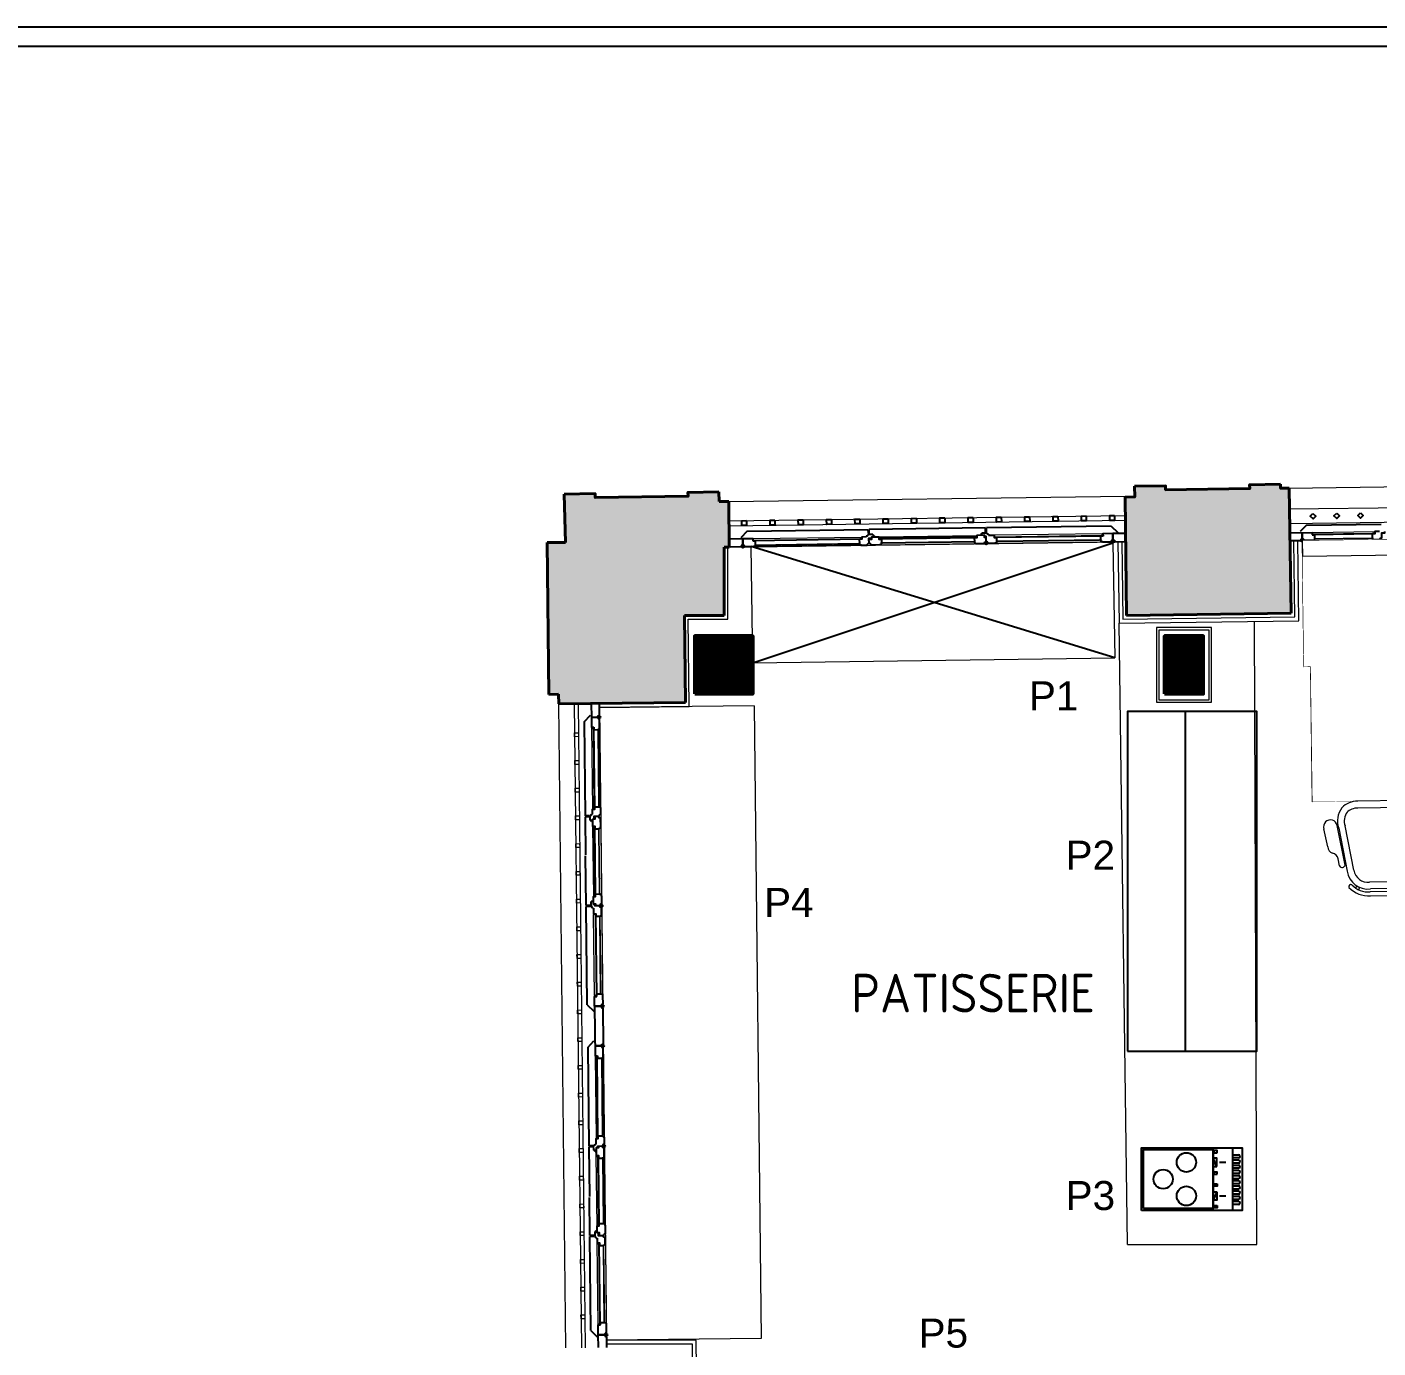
# Model space of a CAD drawing. Header units: millimetres. Extents: x 8884 to 18446, y 10737 to 16556.
# Drawn here: x 9455 to 10154, y 15694 to 16377 of the extents above; entities that cross this region are included whole.
import ezdxf

# ---------------------------------------------------------------- set-up
doc = ezdxf.new("R2010")
doc.units = ezdxf.units.MM
doc.set_wipeout_variables(frame=1)
doc.linetypes.add('DUZ', pattern=[0])
for name, color, linetype, lineweight in [('FURNITURE (3RDF)', 43, 'Continuous', 20), ('GYPSUM BOARD (3RDF)', 97, 'Continuous', 20), ('kolon', 212, 'Continuous', 50), ('ozgun_duvar', 251, 'DUZ', 9), ('PLASTER (3RDF)', 251, 'Continuous', 13), ('TEXT-GNRL (3RDF)', 125, 'Continuous', 15), ('Tezgah', 7, 'Continuous', 9), ('TRS-DVR-OZGN', 192, 'Continuous', 40), ('TRS-GRN-0.00', 221, 'Continuous', 0), ('TRS-GRN-0.05', 191, 'Continuous', 5), ('TRS-GRN-0.09', 197, 'Continuous', 9), ('TRS-GRN-0.15', 157, 'Continuous', 15), ('TRS-GRN-0.18', 152, 'Continuous', 18), ('TRS-GRN-0.25', 54, 'Continuous', 25), ('TRS_TRM_TASIYICI', 226, 'DUZ', 9), ('TUGLA DUVAR (3RDF)', 26, 'Continuous', 13), ('Yazı', 5, 'Continuous', 15)]:
    doc.layers.add(name, color=color, linetype=linetype, lineweight=lineweight)
doc.layers.add('S2000-002 Çizgi', color=7, linetype='Continuous')
doc.styles.add('ARIALTUR', font='isocpeur.ttf', dxfattribs={"width": 0.9, "height": 15})
doc.styles.get("Standard").update_dxf_attribs({"font": 'arial.ttf'})
pattern_1 = [(45.60976326, (-107582.08845, -11156.5024), (-0.08932398658, 0.08744269793), [])]

# ---------------------------------------------------------------- blocks, each defined once
blk = doc.blocks.new('DFGDFG')
at = {"linetype": 'Continuous'}
blk.add_wipeout([(138043.92, -15144.7), (138042.36, -15140.33), (138042.18, -15138.09), (138044.24, -15132.98), (138045.79, -15131.28), (138046.62, -15130.6), (138046.44, -15130.21), (138045.42, -15130.52), (138044.19, -15130.48), (138043.15, -15130.08), (138042.17, -15129.24), (138041.59, -15128.22), (138041.38, -15127.08), (138041.62, -15125.72), (138042.35, -15124.56), (138043.08, -15123.96), (138051.81, -15118.32), (138052.47, -15117.99), (138053.32, -15117.78), (138054.45, -15117.83), (138055.12, -15118.05), (138055.7, -15118.38), (138056.52, -15118.72), (138057.5, -15118.86), (138059, -15118.54), (138059.95, -15117.91), (138062.71, -15116.08), (138063.34, -15116.07), (138064.17, -15116.51), (138064.55, -15117.19), (138064.58, -15117.82), (138064.34, -15118.44), (138064.61, -15118.85), (138067.75, -15116.77), (138069.07, -15116.02), (138071.2, -15115.26), (138072.9, -15114.98), (138074.26, -15114.95), (138075.3, -15115.04), (138076.28, -15115.22), (138076.51, -15113.94), (138075.36, -15113.79), (138074.36, -15113.77), (138074.08, -15113.77), (138073.6, -15113.36), (138073.42, -15112.79), (138073.51, -15112.33), (138073.77, -15111.95), (138074.01, -15111.77), (138077.47, -15112.08), (138080, -15112.92), (138081.35, -15113.63), (138082.56, -15114.44), (138083.61, -15115.32), (138084.64, -15116.39), (138085.83, -15117.66), (138090.32, -15122.33), (138093.1, -15125.2), (138094.71, -15127.01), (138095.81, -15128.76), (138096.62, -15130.65), (138097.02, -15132.09), (138097.32, -15134.86), (138097.28, -15136.01), (138097.09, -15136.25), (138096.23, -15136.56), (138095.51, -15136.22), (138095.28, -15135.87), (138095.32, -15134.94), (138095.2, -15133.32), (138093.93, -15133.6), (138094.12, -15135.53), (138093.93, -15137.66), (138093.45, -15139.4), (138092.17, -15141.87), (138091.27, -15143.1), (138090.5, -15144.16), (138089.63, -15145.37), (138090.03, -15145.66), (138090.22, -15145.4), (138090.75, -15145.2), (138091.38, -15145.22), (138091.95, -15145.49), (138092.26, -15145.79), (138092.49, -15146.24), (138092.55, -15146.89), (138092.18, -15147.58), (138090.32, -15150.17), (138089.76, -15151.05), (138089.52, -15152.22), (138089.61, -15153.19), (138089.88, -15153.95), (138090.11, -15154.36), (138090.41, -15155.25), (138090.43, -15156.44), (138089.91, -15157.81), (138083.55, -15166.78), (138082.51, -15167.59), (138081.38, -15167.96), (138080.29, -15167.95), (138079.31, -15167.64), (138078.3, -15166.91), (138077.74, -15166.13), (138077.48, -15165.53), (138077.33, -15164.74), (138077.39, -15163.78), (138077.64, -15162.98), (138078.05, -15162.3), (138077.74, -15162.08), (138076.36, -15163.69), (138074.87, -15164.89), (138072.81, -15165.98), (138070.14, -15166.68), (138068, -15166.58), (138066.3, -15166.15), (138064.44, -15165.34), (138062.46, -15163.95), (138043.91, -15144.68)], dxfattribs=at).dxf.layer = 'FURNITURE (3RDF)'
at = {"layer": 'FURNITURE (3RDF)', "linetype": 'Continuous'}
for p, q in [((138051.39, -15118.64), (138043.43, -15123.77)), ((138064.34, -15118.44), (138046.96, -15129.91)), ((138048.5, -15129.49), (138067.41, -15117)), ((138062.71, -15116.08), (138059.58, -15118.15)), ((138076.28, -15115.22), (138076.62, -15113.96)), ((138077.82, -15115.79), (138078.16, -15114.53)), ((138082.35, -15119.09), (138090.31, -15127.38)), ((138083.42, -15118.06), (138091.41, -15126.39)), ((138092.87, -15124.99), (138084.87, -15116.66)), ((138069.45, -15119.86), (138049.97, -15132.67)), ((138079.56, -15121.27), (138088.02, -15130.07)), ((138093.42, -15132.04), (138094.69, -15131.75)), ((138093.93, -15133.6), (138095.2, -15133.32)), ((138045.45, -15146.29), (138061.62, -15163.13)), ((138047.96, -15143.81), (138064.2, -15160.73)), ((138089.01, -15140.24), (138075.41, -15159.18)), ((138090.22, -15145.4), (138078.05, -15162.3)), ((138078.53, -15160.78), (138091.78, -15142.39)), ((138092.51, -15147.13), (138090.32, -15150.17)), ((138089.49, -15158.33), (138084.03, -15166.08))]:
    blk.add_line(p, q, dxfattribs=at)
for centre, major_axis, start_param, end_param in [((138074.54, -15112.75), (0.809, 0.777), 1.298228, 3.525819), ((138074.43, -15125.16), (9.71, 9.32), -0.078697, 0.841205), ((138053.69, -15121.25), (2.54, 2.43), 0.304082, 1.526645), ((138057.53, -15115.22), (2.64, 2.53), 3.322007, 4.559654), ((138063.05, -15117.59), (1.12, 1.08), -1.346349, 1.03111), ((138073.73, -15125.84), (7.9, 7.58), -0.101483, 1.427666), ((138073.73, -15125.84), (5.35, 5.14), -0.101482, 1.427653), ((138074.43, -15125.16), (8.26, 7.93), -0.092568, 0.841206), ((138044.95, -15126.99), (2.58, 2.48), 1.249219, 4.552168), ((138083.91, -15135.05), (9.71, 9.32), -0.841205, 0.078697), ((138053.08, -15139.44), (7.96, 7.64), 1.240098, 2.24946), ((138053.08, -15139.44), (5.41, 5.2), 1.24009, 2.249465), ((138083.21, -15135.72), (5.35, 5.14), -1.427653, 0.10148), ((138083.21, -15135.72), (7.9, 7.58), -1.427666, 0.101482), ((138083.91, -15135.05), (8.26, 7.93), -0.841206, 0.092568), ((138053.6, -15138.22), (8.27, 7.94), 2.360709, 3.157445), ((138053.6, -15138.22), (5.72, 5.49), 2.365822, 3.157445), ((138096.32, -15135.45), (0.809, 0.777), 2.757366, 4.984957), ((138091.01, -15146.73), (1.12, 1.08), -1.03111, 1.346349), ((138093.16, -15152.34), (2.64, 2.53), 1.723532, 2.961178), ((138070.01, -15155.33), (5.72, 5.49), 3.12574, 3.917362), ((138068.78, -15155.79), (5.41, 5.2), 4.033721, 5.043095), ((138068.78, -15155.79), (7.96, 7.64), 4.033726, 5.043087), ((138086.97, -15155.93), (2.54, 2.43), -1.526645, -0.304082), ((138070.01, -15155.33), (8.27, 7.94), 3.12574, 3.922477), ((138080.89, -15164.43), (2.58, 2.48), 1.731018, 5.033966)]:
    blk.add_ellipse(centre, major_axis=major_axis, ratio=0.99143, start_param=start_param, end_param=end_param, dxfattribs=at)
blk = doc.blocks.new('DSGDSFG')
at = {"layer": 'FURNITURE (3RDF)', "linetype": 'Continuous'}
blk.add_lwpolyline([(138172.37, -14810.11), (138172.37, -14880.11), (138102.37, -14880.11), (138102.37, -14810.11), (138172.37, -14810.11)], dxfattribs=at)
at = {"linetype": 'Continuous'}
blk.add_wipeout([(138172.37, -14810.11), (138172.37, -14880.11), (138102.37, -14880.11), (138102.37, -14810.11)], dxfattribs=at).dxf.layer = 'FURNITURE (3RDF)'
at = {"layer": 'FURNITURE (3RDF)', "rotation": 316.1845623776999}
blk.add_blockref('DFGDFG', (49048.74, 91669.79), dxfattribs=at)
blk = doc.blocks.new('DHDSFH')
at = {"layer": 'FURNITURE (3RDF)', "elevation": -0.16}
blk.add_lwpolyline([(137902.88, -14763.36), (138167.33, -14763.36), (138167.33, -14698.3), (137902.88, -14698.3)], close=True, dxfattribs=at)
at = {"layer": 'FURNITURE (3RDF)', "rotation": 270}
for p in [(152786.48, 123339.01, -0.16), (152880.21, 123339.01, -0.16)]:
    blk.add_blockref('DSGDSFG', p, dxfattribs=at)
at = {"layer": 'FURNITURE (3RDF)', "xscale": -1, "rotation": 90}
blk.add_blockref('DSGDSFG', (123283.73, 123339.01, -0.16), dxfattribs=at)
blk.add_wipeout([(137902.88, -14763.36), (137902.88, -14698.3), (138167.33, -14698.3), (138167.33, -14763.36)]).translate(0, 0, -0.16).dxf.layer = 'FURNITURE (3RDF)'
at = {"layer": 'FURNITURE (3RDF)', "elevation": -0.16}
blk.add_lwpolyline([(137902.88, -14698.3), (137902.88, -14706.3), (138167.33, -14706.3), (138167.33, -14698.3)], dxfattribs=at)
blk = doc.blocks.new('02CH600A')
at = {"linetype": 'ByBlock'}
blk.add_wipeout([(29.4, -80.3), (58.2, -76.6), (98.6, -66.9), (124.7, -58.5), (166.5, -50.8), (214.9, -51.8), (240.6, -56.6), (278.4, -68.1), (280.6, -60.7), (284.5, -57.7), (288.5, -56.8), (294.1, -58.5), (297.8, -62.9), (298.6, -68.4), (297.8, -79.9), (295.4, -166), (299.9, -238.5), (303.2, -293.6), (296.2, -373.3), (278.7, -440.6), (247.9, -510.3), (252.9, -500.9), (228, -541.7), (193.2, -582.7), (152.4, -617.4), (105.4, -645.2), (64.7, -659.3), (28, -665.3), (-46.6, -663), (-107.8, -644), (-135.6, -628.7), (-198.6, -577.2), (-224.3, -546.7), (-241.5, -521.2), (-272.5, -457.5), (-289, -406.1), (-299, -355.1), (-303.2, -287.6), (-298, -220.8), (-295.4, -166), (-296.5, -110.1), (-298.7, -67), (-296.2, -60.3), (-288.5, -56.8), (-285.5, -57.3), (-279.6, -62.1), (-278.5, -69.7), (-262.8, -63.2), (-235.9, -55.2), (-217, -51.9), (-191.8, -50), (-174.3, -50.5), (-141.7, -55.3), (-114.1, -63.4), (-84.5, -71.8), (-41.8, -79.2), (9.8, -81.3), (37.9, -79.5), (70.3, -74.3)], dxfattribs=at).dxf.layer = 'FURNITURE (3RDF)'
at = {"layer": 'FURNITURE (3RDF)', "linetype": 'ByBlock'}
for points in [[(-297.8, -82.1, 0.041491), (-298.6, -68.4, -1.061979), (-278.4, -66.8, -0.012356)], [(-278.4, -66.8, -0.012356), (-282.5, -195.2, -0.019162), (-286.2, -238.5, 0.150789), (-241.3, -489, 0.143435), (-119.3, -616.9, 0.142303), (0, -646.3, 2.98005)], [(-278.4, -66.8, -0.012356), (-282.5, -195.2, -0.019162), (-286.2, -238.5, 0.150789), (-241.3, -489, 0.143435), (-119.3, -616.9, 0.142303), (0, -646.3, 2.98005)], [(0, -81.4, -0.085902), (-119.7, -61.5, 0.192758), (-278.5, -69.7, 5.046208)], [(-269.1, -65.6, -0.173618), (-259, -84.4, -0.0594), (-255.8, -122.8, 0.149572), (-188.3, -375.2, -1.755029)], [(-269.1, -65.6, -0.173618), (-259, -84.4, -0.0594), (-255.8, -122.8, 0.149572), (-188.3, -375.2, -1.755029)], [(0, -81.4, 0.08954), (114.7, -61.5, -0.18606), (278.5, -69.5, -5.046208)], [(0, -646.3, 0.142303), (119.3, -616.9, 0.143435), (241.3, -489, 0.150789), (286.2, -238.5, -0.019162), (282.5, -195.2, -0.012092), (278.5, -69.5, -1.061979)], [(0, -646.3, 0.142303), (119.3, -616.9, 0.143435), (241.3, -489, 0.150789), (286.2, -238.5, -0.019162), (282.5, -195.2, -0.012092), (278.5, -69.5, -1.061979)], [(269.1, -65.6, 0.173618), (259, -84.4, 0.0594), (255.8, -122.8, -0.149572), (188.3, -375.2, 1.755029)], [(269.1, -65.6, 0.173618), (259, -84.4, 0.0594), (255.8, -122.8, -0.149572), (188.3, -375.2, 1.755029)], [(278.5, -69.5, -0.000264), (278.4, -66.8, -1.061979), (298.6, -68.4, 0.041491), (297.8, -82.1, -0.121238)], [(-297.8, -82.1, -0.024434), (-296.5, -130.3, -0.045583), (-299.9, -238.5, 0.150789), (-252.9, -500.9, 0.143435), (-125, -635, 0.142303), (0, -665.9, 2.98005)], [(297.8, -82.1, 0.024434), (296.5, -130.3, 0.045583), (299.9, -238.5, -0.150789), (252.9, -500.9, -0.143435), (125, -635, -0.142303), (0, -665.9, -2.98005)], [(-282.5, -195.2, 0.098813), (-236.8, -354.4, 0.143435), (-117.1, -480, 0.142303), (0, -508.9, 2.98005)], [(-282.5, -195.2, 0.098813), (-236.8, -354.4, 0.143435), (-117.1, -480, 0.142303), (0, -508.9, 2.98005)], [(282.5, -195.2, -0.098813), (236.8, -354.4, -0.143435), (117.1, -480, -0.142303), (0, -508.9, -2.98005)], [(282.5, -195.2, -0.098813), (236.8, -354.4, -0.143435), (117.1, -480, -0.142303), (0, -508.9, -2.98005)]]:
    blk.add_lwpolyline(points, format="xyb", dxfattribs=at)
blk = doc.blocks.new('ASRGTATG')
blk.add_wipeout([(16470.63, 455.19), (16473.29, 466.04), (16476.8, 472.77), (16481.62, 478.8), (16485.21, 482.05), (16494.24, 487.48), (16498.05, 488.89), (16505.71, 490.47), (16512.56, 490.59), (16520.73, 489.14), (16530.32, 485.09), (16536.5, 480.26), (16544, 470.85), (16546.15, 466.48), (16547.99, 460.98), (16549, 455.22), (16548.97, 447.13), (16546.26, 436.39), (16542.34, 429.12), (16538.94, 424.8), (16534.87, 420.93), (16527.61, 416.18), (16522.54, 414.04), (16514.65, 412.23), (16508.6, 412.08), (16500.06, 413.15), (16494.9, 414.86), (16488.7, 418.06), (16485.19, 420.58), (16483.22, 422.27), (16480.28, 425.25), (16475.56, 431.87), (16471.91, 440.62), (16471.17, 443.71), (16470.54, 448.38), (16470.45, 452.38), (16470.67, 455.66)]).dxf.layer = 'FURNITURE (3RDF)'
at = {"layer": 'FURNITURE (3RDF)'}
for radius in [39.38, 37.23]:
    blk.add_circle((16509.81, 451.31), radius, dxfattribs=at)
blk = doc.blocks.new('DFHDHS')
at = {"layer": 'FURNITURE (3RDF)'}
for p, xscale, yscale, zscale, rotation in [((16516.69, 482.44), 0.08800000000069401, 0.08800000000069401, 0.08800000000069401, 171.0165364036968), ((16475.55, 458.16), -0.08800000000069401, 0.08800000000069401, 0.08800000000069401, 258.2099053011472), ((16543.87, 443.49), 0.08800000000069401, 0.08800000000069401, 0.08800000000069401, 77.5499511911106), ((16504.84, 419.81), -0.08800000000069401, 0.0879999999997381, 0.08800000000000001, 347.5499511911106)]:
    blk.add_blockref('02CH600A', p, dxfattribs=dict(at, xscale=xscale, yscale=yscale, zscale=zscale, rotation=rotation))
blk.add_blockref('ASRGTATG', (0, 0), dxfattribs=at)
blk = doc.blocks.new('A$C189214FF')
at = {"layer": 'S2000-002 Çizgi'}
for p, q in [((9.77, 13.08), (5.44, 15)), ((22.73, 13.08), (27.06, 15)), ((32.5, 5.03), (0, 5.03))]:
    blk.add_line(p, q, dxfattribs=at)
for points in [[(0, 52), (32.5, 52), (32.5, 0), (0, 0), (0, 52)], [(3.11, 1.88), (3.11, 5.03)], [(4.79, 5.03), (4.79, 1.88)], [(5.79, 1.88), (5.79, 5.03)], [(7.46, 5.03), (7.46, 1.88)], [(8.46, 1.88), (8.46, 5.03)], [(10.14, 5.03), (10.14, 1.88)], [(11.14, 1.88), (11.14, 5.03)], [(12.81, 5.03), (12.81, 1.88)], [(13.81, 1.88), (13.81, 5.03)], [(15.49, 5.03), (15.49, 1.88)], [(16.49, 1.88), (16.49, 5.03)], [(18.16, 5.03), (18.16, 1.88)], [(19.16, 1.88), (19.16, 5.03)], [(20.84, 5.03), (20.84, 1.88)], [(21.84, 1.88), (21.84, 5.03)], [(23.51, 5.03), (23.51, 1.88)], [(24.51, 1.88), (24.51, 5.03)], [(26.19, 5.03), (26.19, 1.88)], [(27.19, 1.88), (27.19, 5.03)], [(28.86, 5.03), (28.86, 1.88)]]:
    blk.add_lwpolyline(points, dxfattribs=at)
for points in [[(1, 51), (31.5, 51), (31.5, 15), (1, 15)], [(0, 15), (32.5, 15), (32.5, 0), (0, 0)], [(2.68, 12.9), (1.5, 12.9), (1.5, 15), (2.68, 15)], [(9.77, 13.08), (5.44, 13.08), (5.44, 15), (9.77, 15)], [(13.75, 12.9), (12.57, 12.9), (12.57, 15), (13.75, 15)], [(18.75, 12.9), (19.93, 12.9), (19.93, 15), (18.75, 15)], [(22.73, 13.08), (27.06, 13.08), (27.06, 15), (22.73, 15)], [(29.82, 12.9), (31, 12.9), (31, 15), (29.82, 15)]]:
    blk.add_lwpolyline(points, close=True, dxfattribs=at)
for points, const_width in [([(2.68, 14.26), (1.5, 14.26)], 0.5), ([(13.75, 14.26), (12.57, 14.26)], 0.5), ([(18.75, 14.26), (19.93, 14.26)], 0.5), ([(29.82, 14.26), (31, 14.26)], 0.5), ([(7.58, 11.82), (7.58, 8.32)], 1), ([(24.92, 11.82), (24.92, 8.32)], 1)]:
    blk.add_lwpolyline(points, dxfattribs=dict(at, const_width=const_width))
for centre in [(16.25, 40.82), (7.58, 28.82), (24.92, 28.82)]:
    blk.add_circle(centre, 5, dxfattribs=at)
for centre in [(3.95, 1.88), (6.62, 1.88), (9.3, 1.88), (11.97, 1.88), (14.65, 1.88), (17.32, 1.88), (20, 1.88), (22.67, 1.88), (25.35, 1.88), (28.02, 1.88)]:
    blk.add_arc(centre, 0.837, 180, 0, dxfattribs=at)

msp = doc.modelspace()

# ---------------------------------------------------------------- hatches: boundary and pattern name
at = {"layer": 'ozgun_duvar'}
h = msp.add_hatch(dxfattribs=at)
h.set_pattern_fill('DOTS', color=256, scale=0.4, style=0)
h.set_pattern_definition([(0, (19999.1183, 8091.67544), (0.3175, 0.635), [0, -0.635])])
h.paths.add_polyline_path([(9815.38, 16090.03), (9815.38, 16108.14), (9818.02, 16108.17), (9817.79, 16131.73), (9812.79, 16131.66), (9812.72, 16136.66), (9796.73, 16136.44), (9796.75, 16134.44), (9748.76, 16133.79), (9748.73, 16135.79), (9732.73, 16135.57), (9733.35, 16110.58), (9723.98, 16110.47), (9724.85, 16031.98), (9729.85, 16032.03), (9729.93, 16027.03), (9795.41, 16027.88), (9795.08, 16053.48), (9795.1, 16053.48), (9795.11, 16072.85), (9815.38, 16072.83)])
h.paths.add_polyline_path([(10108.61, 16074.02), (10107.72, 16138.68), (10103.22, 16138.62), (10103.2, 16140.62), (10087.2, 16140.4), (10087.23, 16138.4), (10043.73, 16137.81), (10043.7, 16139.81), (10027.7, 16139.59), (10027.78, 16134.09), (10022.78, 16134.02), (10023.61, 16072.86)])
h.paths.add_polyline_path([(10470.07, 16115.95), (10470.04, 16115.95), (10469.8, 16137.61), (10469.77, 16137.61), (10469.69, 16143.61), (10383.7, 16142.44), (10384.06, 16115.78), (10382.5, 16078.75), (10470.56, 16079.95)])
h.paths.add_polyline_path([(10831.52, 16084.87), (10830.66, 16148.53), (10746.16, 16147.38), (10746.54, 16119.72), (10747.28, 16083.72)])
h.paths.add_polyline_path([(11192.51, 16088.59), (11191.62, 16153.45), (11107.63, 16152.3), (11108.52, 16087.45)])
h.paths.add_polyline_path([(11499.17, 16044.4), (11552.84, 16046.4), (11548.78, 16158.32), (11468.79, 16157.23), (11469.2, 16129.92), (11473.14, 16129.88), (11473.18, 16085.64), (11498.17, 16085.18)])
h.paths.add_polyline_path([(11578.65, 15341.95), (11509.81, 15339.48), (11510.15, 15329.48), (11481.67, 15298.84), (11506.48, 15272.86), (11526.6, 15295), (11594.59, 15293.84), (11594.45, 15285.55), (11611.45, 15285.26), (11612.5, 15332.93), (11578.47, 15333.5)])
h.paths.add_polyline_path([(11500.16, 15619.23), (11568.11, 15621.68), (11565.02, 15707.62), (11536.47, 15706.74), (11536.66, 15698.44), (11505.12, 15697.24), (11505.66, 15681.25), (11483.68, 15681.25), (11485.52, 15630.28), (11499.68, 15630.52)])
at = {"layer": 'TRS_TRM_TASIYICI'}
h = msp.add_hatch(dxfattribs=at)
h.set_pattern_fill('ANSI31', color=256, angle=0.60976)
h.set_pattern_definition(pattern_1)
h.paths.add_polyline_path([(9800.22, 16032.26), (9830.22, 16032.26), (9830.22, 16062.26), (9800.22, 16062.26)])
h = msp.add_hatch(dxfattribs=at)
h.set_pattern_fill('ANSI31', color=256, angle=0.60976)
h.set_pattern_definition(pattern_1)
h.paths.add_polyline_path([(10043.22, 16032.26), (10063.22, 16032.26), (10063.22, 16062.26), (10043.22, 16062.26)])

# ---------------------------------------------------------------- linework, layer by layer
for p, q in [((10017.45, 16050.86, -32.45), (9829.38, 16108.38, -33.18)), ((9830.2, 16048.31, -1.96), (10016.52, 16110.41, -33.18)), ((10054.05, 15847.58, 18.13), (10054.05, 16023.22, 18.13))]:
    msp.add_line(p, q)
at = {"elevation": 18.13}
msp.add_lwpolyline([(10024.05, 15847.58), (10090.9, 15847.58), (10090.9, 16023.22), (10024.05, 16023.22)], close=True, dxfattribs=at)
at = {"layer": 'GYPSUM BOARD (3RDF)', "elevation": 33.18}
for points in [[(10038.97, 16028.01), (10067.47, 16028.01), (10067.47, 16066.51), (10038.97, 16066.51)], [(10040.22, 16029.26), (10066.22, 16029.26), (10066.22, 16065.26), (10040.22, 16065.26)]]:
    msp.add_lwpolyline(points, close=True, dxfattribs=at)
at = {"layer": 'kolon', "elevation": 33.18}
for points in [[(9800.22, 16032.26), (9830.22, 16032.26), (9830.22, 16062.26), (9800.22, 16062.26)], [(10043.22, 16032.26), (10063.22, 16032.26), (10063.22, 16062.26), (10043.22, 16062.26)]]:
    msp.add_lwpolyline(points, close=True, dxfattribs=at)
at = {"layer": 'PLASTER (3RDF)', "elevation": -33.18}
msp.add_lwpolyline([(10021.09, 16110.98), (10021.64, 16070.83), (10110.63, 16072.05), (10110.1, 16111.38)], dxfattribs=at)
at = {"layer": 'PLASTER (3RDF)'}
for points in [[(9750.98, 16025.26), (9797.41, 16025.76), (9796.9, 16070.85), (9817.38, 16070.83), (9817.38, 16108.14)], [(9739.1, 15602.61), (9800.08, 15603.28), (9799.05, 15695.95), (9754.63, 15696.02)]]:
    msp.add_lwpolyline(points, dxfattribs=at)
at = {"layer": 'Tezgah'}
for p, q in [((9817.38, 16108.14), (10021.09, 16110.91, -33.18)), ((9830.2, 16048.31, 32.04), (9829.38, 16108.38, -33.18)), ((10016.52, 16110.41, -33.18), (10017.45, 16050.86, -32.45)), ((10090.9, 15747.58, -3.82), (10089.66, 16069.76, -33.18)), ((10024.05, 15747.58, 70.99), (10019.67, 16068.81, -33.18)), ((9830.2, 16048.31, -1.96), (10017.45, 16050.86, -32.45)), ((9830.97, 16026.15), (9750.98, 16025.26)), ((9750.98, 16025.26), (9754.64, 15698.02)), ((9830.97, 16026.15), (9834.63, 15698.92)), ((10024.05, 15747.58, 18.13), (10090.9, 15747.58, 18.13)), ((9834.63, 15698.92), (9754.64, 15698.02))]:
    msp.add_line(p, q, dxfattribs=at)
at = {"layer": 'TRS-DVR-OZGN'}
for p, q in [((9748.73, 16135.79), (9732.73, 16135.57)), ((9732.73, 16135.57), (9733.35, 16110.58)), ((9748.76, 16133.79), (9748.73, 16135.79)), ((9796.75, 16134.44), (9748.76, 16133.79)), ((9812.72, 16136.66), (9796.73, 16136.44)), ((9796.73, 16136.44), (9796.75, 16134.44)), ((9812.79, 16131.66), (9812.72, 16136.66)), ((10107.72, 16138.68), (10108.61, 16074.02)), ((9817.79, 16131.73), (9812.79, 16131.66)), ((9733.35, 16110.58), (9723.98, 16110.47)), ((9723.98, 16110.47), (9724.85, 16031.98)), ((9794.88, 16072.85), (9815.38, 16072.83)), ((10108.61, 16074.02, -33.18), (10023.61, 16072.86, -33.18)), ((9724.85, 16031.98), (9729.85, 16032.03)), ((9729.85, 16032.03), (9729.91, 16027.03)), ((9729.91, 16027.03), (9795.39, 16027.74))]:
    msp.add_line(p, q, dxfattribs=at)
for points in [[(10022.78, 16134.02), (10027.78, 16134.09), (10027.7, 16139.59)], [(10027.7, 16139.59), (10043.7, 16139.81), (10043.73, 16137.81), (10087.23, 16138.4), (10087.2, 16140.4), (10103.2, 16140.62)], [(10103.2, 16140.62), (10103.22, 16138.62), (10107.72, 16138.68)], [(9732.73, 16135.57), (9748.73, 16135.79), (9748.76, 16133.79), (9796.75, 16134.44), (9796.73, 16136.44), (9812.72, 16136.66)], [(9812.79, 16131.66), (9812.72, 16136.66)], [(10023.61, 16072.86), (10022.78, 16134.02)], [(9815.38, 16072.85), (9815.38, 16108.14)], [(9795.39, 16027.74), (9794.88, 16072.85)]]:
    msp.add_lwpolyline(points, dxfattribs=at)
at = {"layer": 'TRS-DVR-OZGN', "elevation": -33.18}
for points in [[(9817.81, 16131.73), (9818.02, 16108.17)], [(9818.02, 16108.17), (9815.38, 16108.14)]]:
    msp.add_lwpolyline(points, dxfattribs=at)
at = {"layer": 'TRS-GRN-0.00'}
for p, q in [((9830.22, 16112.59, -33.18), (9886.63, 16113.37, -33.18)), ((9895.43, 16113.49, -33.18), (9946.1, 16114.2, -33.18)), ((10010.86, 16115.08, -33.18), (9955.5, 16114.33, -33.18)), ((10009.6, 16111.86, -33.18), (9956.84, 16111.14, -33.18)), ((10009.61, 16111.64, -33.18), (9956.84, 16110.92, -33.18)), ((10119.48, 16115.75, -33.18), (10151.91, 16116.2, -33.18)), ((10120.82, 16112.57, -33.18), (10150.15, 16112.98, -33.18)), ((10120.82, 16112.35, -33.18), (10150.16, 16112.75, -33.18)), ((10150.67, 16111.98, -33.18), (10120.84, 16111.57, -33.18)), ((9831.56, 16109.4, -33.18), (9884.88, 16110.14, -33.18)), ((9831.56, 16109.18, -33.18), (9884.88, 16109.92, -33.18)), ((9885.39, 16109.15, -33.18), (9831.58, 16108.41, -33.18)), ((9896.79, 16109.31, -33.18), (9945.85, 16109.99, -33.18)), ((9944.84, 16110.98, -33.18), (9897.27, 16110.31, -33.18)), ((9944.84, 16110.76, -33.18), (9897.28, 16110.09, -33.18)), ((9956.35, 16110.14, -33.18), (10010.12, 16110.87, -33.18)), ((9737.91, 16027.12), (9741.59, 15694.14)), ((9739.91, 16027.14), (9743.59, 15694.16)), ((9746.85, 16015.02), (9747.31, 15972.59)), ((9750.06, 16013.76), (9750.49, 15974.42)), ((9750.29, 16013.76), (9750.71, 15974.43)), ((9751.5, 15973.94), (9751.06, 16013.77)), ((9747.41, 15963.79), (9747.79, 15927.46)), ((9750.97, 15928.79), (9750.63, 15962.03)), ((9751.2, 15928.8), (9750.85, 15962.03)), ((9751.62, 15962.54), (9751.99, 15927.81)), ((9748.37, 15876.33), (9747.89, 15918.06)), ((9751.56, 15877.66), (9751.11, 15916.79)), ((9751.79, 15877.67), (9751.33, 15916.8)), ((9752.1, 15917.31), (9752.57, 15877.18)), ((9748.73, 15844.63), (9749.17, 15802.9)), ((9751.94, 15843.37), (9752.35, 15804.24)), ((9752.16, 15843.37), (9752.58, 15804.24)), ((9753.36, 15803.75), (9752.93, 15843.88)), ((9749.69, 15757.17), (9749.27, 15793.5)), ((9752.49, 15792.24), (9752.87, 15759)), ((9752.71, 15792.24), (9753.1, 15759.01)), ((9753.88, 15758.52), (9753.47, 15793.25)), ((9750.27, 15705.94), (9749.79, 15748.37)), ((9753.45, 15707.27), (9753.01, 15746.61)), ((9753.68, 15707.28), (9753.24, 15746.61)), ((9754, 15747.12), (9754.45, 15707.29))]:
    msp.add_line(p, q, dxfattribs=at)
at = {"layer": 'TRS-GRN-0.05'}
for p, q in [((9830.23, 16111.79, -33.18), (9886.64, 16112.57, -33.18)), ((9830.23, 16111.39, -33.18), (9886.65, 16112.17, -33.18)), ((9946.11, 16113.4, -33.18), (9895.44, 16112.69, -33.18)), ((9946.11, 16113.4, -33.18), (9895.44, 16112.69, -33.18)), ((9895.44, 16112.69, -33.18), (9946.11, 16113.4, -33.18)), ((9944.81, 16112.98, -33.18), (9895.45, 16112.29, -33.18)), ((9944.81, 16112.98, -33.18), (9895.45, 16112.29, -33.18)), ((9895.45, 16112.29, -33.18), (9944.81, 16112.98, -33.18)), ((9955.01, 16113.52, -33.18), (10011.37, 16114.29, -33.18)), ((9955.01, 16113.12, -33.18), (10011.38, 16113.89, -33.18)), ((9955.01, 16113.12, -33.18), (9955.01, 16113.52, -33.18)), ((10011.38, 16113.89, -33.18), (10011.37, 16114.29, -33.18)), ((10119.49, 16114.95, -33.18), (10151.92, 16115.4, -33.18)), ((10119.49, 16114.55, -33.18), (10151.93, 16115, -33.18)), ((9747.65, 16015.03), (9748.11, 15972.6)), ((9748.05, 16015.03), (9748.51, 15972.6)), ((9748.59, 15927.47), (9748.21, 15963.8)), ((9748.59, 15927.47), (9748.21, 15963.8)), ((9748.21, 15963.8), (9748.59, 15927.47)), ((9748.97, 15928.77), (9748.61, 15963.8)), ((9748.97, 15928.77), (9748.61, 15963.8)), ((9748.61, 15963.8), (9748.97, 15928.77)), ((9748.69, 15918.57), (9749.18, 15875.84)), ((9749.09, 15918.57), (9748.69, 15918.57)), ((9749.09, 15918.57), (9749.58, 15875.84)), ((9749.58, 15875.84), (9749.18, 15875.84)), ((9749.97, 15802.41), (9749.52, 15845.14)), ((9749.92, 15845.14), (9749.52, 15845.14)), ((9750.37, 15802.41), (9749.92, 15845.14)), ((9750.37, 15802.41), (9749.97, 15802.41)), ((9750.07, 15793.51), (9750.49, 15757.18)), ((9750.07, 15793.51), (9750.49, 15757.18)), ((9750.49, 15757.18), (9750.07, 15793.51)), ((9750.49, 15792.21), (9750.89, 15757.18)), ((9750.49, 15792.21), (9750.89, 15757.18)), ((9750.89, 15757.18), (9750.49, 15792.21)), ((9751.07, 15705.95), (9750.59, 15748.38)), ((9751.47, 15705.95), (9750.99, 15748.38))]:
    msp.add_line(p, q, dxfattribs=at)
for centre, start, end in [((9831.41, 16113, -33.18), 199.06712, 252.4943), ((9885.43, 16113.75, -33.18), 289.06712, 342.4943), ((9896.62, 16113.9, -33.18), 199.06712, 252.4943), ((9944.9, 16114.58, -33.18), 289.06712, 342.4943), ((9956.18, 16114.73, -33.18), 199.06712, 252.4943), ((10010.16, 16115.47, -33.18), 289.06712, 342.4943), ((10120.67, 16116.16, -33.18), 199.06712, 252.4943), ((10150.71, 16116.58, -33.18), 289.06712, 342.4943), ((9746.47, 16013.82), 18.92039, 72.34757), ((9746.9, 15973.78), 288.92039, 342.34757), ((9747.03, 15962.59), 18.92039, 72.34757), ((9747.38, 15928.65), 288.92039, 342.34757), ((9747.51, 15917.36), 18.92039, 72.34757), ((9747.97, 15877.02), 288.92039, 342.34757), ((9748.34, 15843.93), 18.92039, 72.34757), ((9748.76, 15803.59), 288.92039, 342.34757), ((9748.89, 15792.3), 18.92039, 72.34757), ((9749.29, 15758.36), 288.92039, 342.34757), ((9749.41, 15747.17), 18.92039, 72.34757), ((9749.86, 15707.13), 288.92039, 342.34757)]:
    msp.add_arc(centre, 1.26, start, end, dxfattribs=at)
at = {"layer": 'TRS-GRN-0.09'}
for p, q in [((10242.65, 16129.54, -66.36), (10107.4, 16127.7, -66.36)), ((10242.75, 16122.04, -66.36), (10107.46, 16120.2, -66.36))]:
    msp.add_line(p, q, dxfattribs=at)
for points in [[(9738.07, 16012.13), (9740.07, 16012.15), (9740.09, 16010.15), (9738.09, 16010.13)], [(9738.23, 15997.8), (9740.23, 15997.82), (9740.25, 15995.82), (9738.25, 15995.8)], [(9738.39, 15983.46), (9740.39, 15983.49), (9740.41, 15981.49), (9738.41, 15981.46)], [(9738.55, 15969.13), (9740.55, 15969.15), (9740.57, 15967.15), (9738.57, 15967.13)], [(9738.71, 15954.8), (9740.71, 15954.82), (9740.73, 15952.82), (9738.73, 15952.8)], [(9738.86, 15940.47), (9740.86, 15940.49), (9740.89, 15938.49), (9738.89, 15938.47)], [(9739.02, 15926.13), (9741.02, 15926.16), (9741.05, 15924.16), (9739.05, 15924.13)], [(9739.18, 15911.8), (9741.18, 15911.82), (9741.2, 15909.82), (9739.2, 15909.8)], [(9739.34, 15897.47), (9741.34, 15897.49), (9741.36, 15895.49), (9739.36, 15895.47)], [(9739.5, 15883.14), (9741.5, 15883.16), (9741.52, 15881.16), (9739.52, 15881.14)], [(9739.66, 15868.8), (9741.66, 15868.83), (9741.68, 15866.83), (9739.68, 15866.8)], [(9739.82, 15854.47), (9741.82, 15854.49), (9741.84, 15852.49), (9739.84, 15852.47)], [(9739.97, 15840.14), (9741.97, 15840.16), (9742, 15838.16), (9740, 15838.14)], [(9740.13, 15825.81), (9742.13, 15825.83), (9742.16, 15823.83), (9740.16, 15823.81)], [(9740.29, 15811.47), (9742.29, 15811.5), (9742.31, 15809.5), (9740.31, 15809.47)], [(9740.45, 15797.14), (9742.45, 15797.16), (9742.47, 15795.16), (9740.47, 15795.14)], [(9740.61, 15782.81), (9742.61, 15782.83), (9742.63, 15780.83), (9740.63, 15780.81)], [(9740.77, 15768.48), (9742.77, 15768.5), (9742.79, 15766.5), (9740.79, 15766.48)], [(9740.93, 15754.14), (9742.93, 15754.17), (9742.95, 15752.17), (9740.95, 15752.14)], [(9741.09, 15739.81), (9743.08, 15739.83), (9743.11, 15737.83), (9741.11, 15737.81)], [(9741.24, 15725.48), (9743.24, 15725.5), (9743.27, 15723.5), (9741.27, 15723.48)], [(9741.4, 15711.15), (9743.4, 15711.17), (9743.42, 15709.17), (9741.42, 15709.15)]]:
    msp.add_lwpolyline(points, close=True, dxfattribs=at)
at = {"layer": 'TRS-GRN-0.15'}
msp.add_lwpolyline([(9737.91, 16027.12), (9741.59, 15694.14)], dxfattribs=at)
at = {"layer": 'TRS-GRN-0.18'}
for p, q in [((10107.24, 16138.68, -33.18), (10383.71, 16142.45, -33.18)), ((9818.07, 16121.73, -33.18), (10022.93, 16124.52, -33.18)), ((9818.13, 16119.23, -33.18), (10022.96, 16122.02, -33.18)), ((9733.61, 15694.05, -33.18), (9729.93, 16027.03, -33.18))]:
    msp.add_line(p, q, dxfattribs=at)
at = {"layer": 'TRS-GRN-0.18', "elevation": -33.18}
msp.add_lwpolyline([(9817.81, 16131.73), (10022.79, 16134.52)], dxfattribs=at)
at = {"layer": 'TRS-GRN-0.25'}
for p, q in [((10015.64, 16118.95, -33.18), (9951.14, 16118.07, -33.18)), ((10015.64, 16118.95, -33.18), (10019.06, 16115.69, -33.18)), ((10116.59, 16119.51, -33.18), (10113.26, 16116.17, -33.18)), ((10116.59, 16119.51, -33.18), (10155.26, 16120.05, -33.18)), ((9827.33, 16116.35, -33.18), (9824, 16113, -33.18)), ((9827.33, 16116.35, -33.18), (9889.98, 16117.21, -33.18)), ((9830.23, 16111.39, -33.18), (9831.53, 16111.4, -33.18)), ((9889.13, 16113.9, -33.18), (9889.13, 16113.4, -33.18)), ((9890.01, 16115.16, -33.18), (9889.98, 16117.21, -33.18)), ((9950.64, 16118.06, -33.18), (9890.48, 16117.2, -33.18)), ((9890.51, 16115.17, -33.18), (9890.48, 16117.22, -33.18)), ((9893.02, 16113.95, -33.18), (9893.03, 16113.45, -33.18)), ((9948.19, 16114.73, -33.18), (9948.2, 16114.23, -33.18)), ((9950.67, 16116.01, -33.18), (9950.64, 16118.06, -33.18)), ((9951.17, 16116.02, -33.18), (9951.14, 16118.07, -33.18)), ((9952.09, 16114.78, -33.18), (9952.1, 16114.28, -33.18)), ((10011.38, 16113.89, -33.18), (10010.08, 16113.87, -33.18)), ((10107.51, 16115.59, -33.18), (10119.48, 16115.75, -33.18)), ((10119.49, 16114.55, -33.18), (10120.79, 16114.57, -33.18)), ((9743.02, 16017.81), (9746.28, 16021.22)), ((9743.02, 16017.81), (9743.55, 15969.15)), ((9748.05, 16015.03), (9748.06, 16013.73)), ((9745.6, 15969.17), (9743.55, 15969.15)), ((9745.6, 15968.67), (9743.55, 15968.65)), ((9743.55, 15968.65), (9743.77, 15949.08)), ((9746.84, 15970.08), (9747.34, 15970.09)), ((9746.88, 15966.18), (9747.38, 15966.19)), ((9744.04, 15922.82), (9743.78, 15948.56)), ((9746.09, 15922.84), (9744.04, 15922.82)), ((9747.31, 15925.35), (9747.81, 15925.36)), ((9746.1, 15922.34), (9744.05, 15922.32)), ((9744.63, 15871.45), (9744.05, 15922.32)), ((9747.36, 15921.45), (9747.86, 15921.46)), ((9749.58, 15875.84), (9749.57, 15877.14)), ((9744.63, 15871.45), (9747.97, 15868.12)), ((9744.87, 15849.42), (9748.13, 15852.83)), ((9744.87, 15849.42), (9745.41, 15798.56)), ((9749.92, 15845.14), (9749.93, 15843.84)), ((9747.46, 15798.58), (9745.41, 15798.56)), ((9747.47, 15798.08), (9745.42, 15798.06)), ((9745.42, 15798.06), (9745.73, 15772.31)), ((9748.7, 15799.49), (9749.2, 15799.5)), ((9748.75, 15795.59), (9749.25, 15795.6)), ((9745.95, 15752.23), (9745.73, 15771.8)), ((9748, 15752.25), (9745.95, 15752.23)), ((9748, 15751.75), (9745.95, 15751.73)), ((9746.5, 15703.06), (9745.95, 15751.73)), ((9749.22, 15754.76), (9749.72, 15754.77)), ((9749.26, 15750.86), (9749.76, 15750.87)), ((9751.47, 15705.95), (9751.45, 15707.25)), ((9746.5, 15703.06), (9749.84, 15699.73))]:
    msp.add_line(p, q, dxfattribs=at)
for points, elevation in [([(10119.95, 16125.53), (10121.39, 16124.14), (10119.99, 16122.7), (10118.56, 16124.1)], -66.36), ([(10132.22, 16125.7), (10133.66, 16124.31), (10132.26, 16122.87), (10130.83, 16124.27)], -66.36), ([(10144.49, 16125.87), (10145.93, 16124.47), (10144.53, 16123.04), (10143.1, 16124.43)], -66.36), ([(9827.02, 16121.85), (9827.05, 16119.35), (9824.55, 16119.32), (9824.52, 16121.82)], -33.18), ([(9841.66, 16122.05), (9841.69, 16119.55), (9839.19, 16119.52), (9839.16, 16122.02)], -33.18), ([(9856.3, 16122.25), (9856.33, 16119.75), (9853.83, 16119.72), (9853.8, 16122.22)], -33.18), ([(9870.94, 16122.45), (9870.98, 16119.95), (9868.48, 16119.92), (9868.44, 16122.42)], -33.18), ([(9885.58, 16122.65), (9885.62, 16120.15), (9883.12, 16120.12), (9883.08, 16122.62)], -33.18), ([(9900.22, 16122.85), (9900.26, 16120.35), (9897.76, 16120.32), (9897.72, 16122.82)], -33.18), ([(9914.87, 16123.05), (9914.9, 16120.55), (9912.4, 16120.51), (9912.37, 16123.01)], -33.18), ([(9929.51, 16123.25), (9929.54, 16120.75), (9927.04, 16120.71), (9927.01, 16123.21)], -33.18), ([(9944.15, 16123.45), (9944.18, 16120.95), (9941.68, 16120.91), (9941.65, 16123.41)], -33.18), ([(9958.79, 16123.65), (9958.82, 16121.15), (9956.32, 16121.11), (9956.29, 16123.61)], -33.18), ([(9973.43, 16123.85), (9973.47, 16121.35), (9970.97, 16121.31), (9970.93, 16123.81)], -33.18), ([(9988.07, 16124.05), (9988.11, 16121.55), (9985.61, 16121.51), (9985.57, 16124.01)], -33.18), ([(10002.72, 16124.25), (10002.75, 16121.75), (10000.25, 16121.71), (10000.22, 16124.21)], -33.18), ([(10017.36, 16124.45), (10017.39, 16121.95), (10014.89, 16121.91), (10014.86, 16124.41)], -33.18)]:
    msp.add_lwpolyline(points, close=True, dxfattribs=dict(at, elevation=elevation))
at = {"layer": 'TRS-GRN-0.25', "elevation": -33.18}
for points in [[(9817.98, 16112.45), (9825.12, 16112.52), (9825.16, 16109.27, 0.414213), (9824.18, 16108.26), (9818.58, 16108.18)], [(9831.53, 16111.4), (9831.56, 16109.4, 0.873843), (9831.54, 16109.21, -0.095094), (9831.56, 16109.18, -0.396063), (9830.8, 16108.39, -0.095094), (9830.77, 16108.42, 0.873843), (9830.58, 16108.39), (9826.18, 16108.33)], [(9889.13, 16113.4), (9886.63, 16113.37), (9886.65, 16112.17), (9885.35, 16112.15), (9885.38, 16110.15, -0.873843), (9885.41, 16109.95, 0.095094), (9885.38, 16109.92, 0.396063), (9886.16, 16109.16, 0.095094), (9886.19, 16109.19, -0.873843), (9886.39, 16109.16), (9889.39, 16109.2, -0.400158), (9890.38, 16110.17), (9890.34, 16112.72), (9891.84, 16112.74), (9891.83, 16113.44)], [(9952.1, 16114.28), (9955, 16114.32), (9955.01, 16113.12), (9956.31, 16113.14), (9956.34, 16111.14, 0.873843), (9956.31, 16110.94, -0.095094), (9956.34, 16110.91, -0.396063), (9955.58, 16110.13, -0.095094), (9955.55, 16110.15, 0.873843), (9955.35, 16110.12), (9951.95, 16110.08, 0.400158), (9950.94, 16111.02), (9950.91, 16113.06), (9950.91, 16113.56), (9950.11, 16113.55), (9950.1, 16114.25)], [(10010.08, 16113.87), (10010.1, 16111.87, -0.873843), (10010.13, 16111.68, 0.095094), (10010.11, 16111.65, 0.396063), (10010.89, 16110.88, 0.095094), (10010.92, 16110.91, -0.873843), (10011.12, 16110.89), (10015.52, 16110.95)], [(10023.06, 16115.25), (10016.46, 16115.16), (10016.5, 16111.91, -0.414213), (10017.52, 16110.93), (10023.12, 16111)], [(10016.46, 16115.16), (10016.5, 16111.91, -0.414213), (10017.52, 16110.93)], [(10114.38, 16115.68), (10114.42, 16112.44, 0.414213), (10113.44, 16111.42), (10107.56, 16111.34)], [(10120.79, 16114.57), (10120.82, 16112.57, 0.873843), (10120.8, 16112.37, -0.095094), (10120.82, 16112.35, -0.396063), (10120.06, 16111.56, -0.095094), (10120.03, 16111.59, 0.873843), (10119.84, 16111.56), (10115.44, 16111.5)], [(10154.41, 16116.23), (10151.91, 16116.2), (10151.93, 16115), (10150.63, 16114.98), (10150.65, 16112.98, -0.873843), (10150.68, 16112.79, 0.095094), (10150.66, 16112.76, 0.396063), (10151.44, 16111.99, 0.095094), (10151.47, 16112.02, -0.873843), (10151.67, 16112), (10154.67, 16112.04, -0.400158), (10155.65, 16113.01), (10155.62, 16115.55), (10157.12, 16115.57), (10157.11, 16116.27)]]:
    msp.add_lwpolyline(points, format="xyb", dxfattribs=at)
for points in [[(9825.16, 16109.27), (9825.12, 16112.52), (9830.22, 16112.59), (9830.23, 16111.39)], [(9892.26, 16114.69), (9889.86, 16114.66)], [(9948.93, 16115.49), (9951.33, 16115.52)], [(10016.5, 16111.91), (10016.46, 16115.16), (10011.36, 16115.09), (10011.38, 16113.89)], [(10114.42, 16112.44), (10114.38, 16115.68)], [(10119.48, 16115.75), (10119.49, 16114.55)]]:
    msp.add_lwpolyline(points, dxfattribs=at)
for points in [[(9896.01, 16109.29, -0.095094), (9895.98, 16109.32, 0.873843), (9895.79, 16109.29), (9891.39, 16109.23, 0.400158), (9890.38, 16110.17), (9890.35, 16112.22), (9891.85, 16112.24), (9891.83, 16113.44), (9895.43, 16113.49), (9895.45, 16112.29), (9896.75, 16112.3), (9896.77, 16110.3, 0.873843), (9896.75, 16110.11, -0.095094), (9896.78, 16110.08, -0.396063)], [(9945.63, 16109.99, 0.095094), (9945.66, 16110.02, -0.873843), (9945.85, 16109.99), (9949.95, 16110.05, -0.400158), (9950.94, 16111.02), (9950.91, 16113.06), (9950.11, 16113.05), (9950.1, 16114.25), (9946.1, 16114.2), (9946.11, 16113), (9944.81, 16112.98), (9944.84, 16110.98, -0.873843), (9944.87, 16110.78, 0.095094), (9944.84, 16110.76, 0.396063)]]:
    msp.add_lwpolyline(points, format="xyb", close=True, dxfattribs=at)
at = {"layer": 'TRS-GRN-0.25'}
for points in [[(9746.71, 16027.21), (9746.79, 16020.12), (9750.04, 16020.16, -0.414214), (9751.03, 16021.17), (9750.96, 16027.26)], [(9748.06, 16013.73), (9750.06, 16013.76, -0.873843), (9750.26, 16013.78, 0.095094), (9750.29, 16013.76, 0.396063), (9751.05, 16014.54, 0.095094), (9751.03, 16014.57, -0.873843), (9751.05, 16014.77), (9751, 16019.17)], [(9747.34, 15970.09), (9747.31, 15972.59), (9748.51, 15972.6), (9748.5, 15973.9), (9750.5, 15973.92, 0.873843), (9750.69, 15973.9, -0.095094), (9750.72, 15973.93, -0.396063), (9751.5, 15973.16, -0.095094), (9751.48, 15973.13, 0.873843), (9751.51, 15972.94), (9751.54, 15969.94, 0.400158), (9750.6, 15968.93), (9748.05, 15968.9), (9748.07, 15967.4), (9747.37, 15967.39)], [(9747.86, 15921.46), (9747.89, 15918.56), (9749.09, 15918.57), (9749.1, 15917.27), (9751.1, 15917.29, -0.873843), (9751.3, 15917.32, 0.095094), (9751.33, 15917.3, 0.396063), (9752.09, 15918.08, 0.095094), (9752.07, 15918.11, -0.873843), (9752.09, 15918.31), (9752.05, 15921.71, -0.400158), (9751.09, 15922.69), (9749.04, 15922.67), (9748.54, 15922.67), (9748.53, 15923.47), (9747.83, 15923.46)], [(9749.57, 15877.14), (9751.57, 15877.16, 0.873843), (9751.76, 15877.14, -0.095094), (9751.79, 15877.17, -0.396063), (9752.57, 15876.4, -0.095094), (9752.55, 15876.37, 0.873843), (9752.58, 15876.18), (9752.63, 15871.78)], [(9748.44, 15870.73), (9751.68, 15870.77, 0.414214), (9752.69, 15869.78), (9752.9, 15851.28)], [(9748.44, 15870.73), (9751.68, 15870.77, 0.414214), (9752.69, 15869.78)], [(9748.66, 15850.23), (9751.91, 15850.27, -0.414214), (9752.9, 15851.28)], [(9749.93, 15843.84), (9751.93, 15843.87, -0.873843), (9752.13, 15843.89, 0.095094), (9752.16, 15843.87, 0.396063), (9752.93, 15844.65, 0.095094), (9752.9, 15844.68, -0.873843), (9752.92, 15844.88), (9752.87, 15849.28)], [(9749.2, 15799.5), (9749.17, 15802.4), (9750.37, 15802.41), (9750.36, 15803.71), (9752.36, 15803.74, 0.873843), (9752.55, 15803.71, -0.095094), (9752.58, 15803.74, -0.396063), (9753.37, 15802.97, -0.095094), (9753.34, 15802.94, 0.873843), (9753.37, 15802.75), (9753.41, 15799.35, 0.400158), (9752.46, 15798.34), (9749.92, 15798.31), (9749.93, 15797.51), (9749.23, 15797.5)], [(9749.76, 15750.87), (9749.79, 15748.37), (9750.99, 15748.38), (9751.01, 15747.08), (9753.01, 15747.11, -0.873843), (9753.2, 15747.13, 0.095094), (9753.23, 15747.11, 0.396063), (9754, 15747.89, 0.095094), (9753.97, 15747.92, -0.873843), (9753.99, 15748.12), (9753.96, 15751.12, -0.400158), (9753, 15752.11), (9750.45, 15752.08), (9750.43, 15753.58), (9749.73, 15753.57)], [(9751.45, 15707.25), (9753.45, 15707.27, 0.873843), (9753.65, 15707.25, -0.095094), (9753.68, 15707.28, -0.396063), (9754.46, 15706.51, -0.095094), (9754.44, 15706.48, 0.873843), (9754.46, 15706.29), (9754.51, 15701.89)], [(9750.4, 15694.24), (9750.32, 15700.84), (9753.57, 15700.88, 0.414214), (9754.58, 15699.89), (9754.64, 15694.29)]]:
    msp.add_lwpolyline(points, format="xyb", dxfattribs=at)
for points in [[(9750.04, 16020.16), (9746.79, 16020.12), (9746.85, 16015.02), (9748.05, 16015.03)], [(9746.12, 15966.93), (9746.1, 15969.33)], [(9746.57, 15924.6), (9746.6, 15922.2)], [(9751.68, 15870.77), (9748.44, 15870.73), (9748.38, 15875.83), (9749.58, 15875.84)], [(9748.44, 15870.73), (9748.72, 15845.13), (9749.92, 15845.14)], [(9751.91, 15850.27), (9748.66, 15850.23)], [(9747.99, 15796.34), (9747.96, 15798.74)], [(9748.48, 15754.01), (9748.5, 15751.61)], [(9753.57, 15700.88), (9750.32, 15700.84), (9750.27, 15705.94), (9751.47, 15705.95)]]:
    msp.add_lwpolyline(points, dxfattribs=at)
for points in [[(9751.61, 15963.31, 0.095094), (9751.59, 15963.34, -0.873843), (9751.61, 15963.54), (9751.56, 15967.94, -0.400158), (9750.6, 15968.93), (9748.55, 15968.9), (9748.57, 15967.4), (9747.37, 15967.39), (9747.41, 15963.79), (9748.61, 15963.8), (9748.62, 15962.5), (9750.62, 15962.53, -0.873843), (9750.82, 15962.55, 0.095094), (9750.85, 15962.53, 0.396063)], [(9751.98, 15928.03, -0.095094), (9751.96, 15928, 0.873843), (9751.99, 15927.81), (9752.03, 15923.71, 0.400158), (9751.09, 15922.69), (9749.04, 15922.67), (9749.03, 15923.47), (9747.83, 15923.46), (9747.79, 15927.46), (9748.99, 15927.47), (9748.97, 15928.77), (9750.97, 15928.79, 0.873843), (9751.17, 15928.77, -0.095094), (9751.2, 15928.8, -0.396063)], [(9753.48, 15793.02, 0.095094), (9753.45, 15793.05, -0.873843), (9753.47, 15793.25), (9753.43, 15797.35, -0.400158), (9752.46, 15798.34), (9750.42, 15798.31), (9750.43, 15797.51), (9749.23, 15797.5), (9749.27, 15793.5), (9750.47, 15793.51), (9750.49, 15792.21), (9752.49, 15792.24, -0.873843), (9752.68, 15792.26, 0.095094), (9752.71, 15792.24, 0.396063)], [(9753.89, 15757.74, -0.095094), (9753.86, 15757.71, 0.873843), (9753.89, 15757.52), (9753.94, 15753.12, 0.400158), (9753, 15752.11), (9750.95, 15752.08), (9750.93, 15753.58), (9749.73, 15753.57), (9749.69, 15757.17), (9750.89, 15757.18), (9750.88, 15758.48), (9752.88, 15758.5, 0.873843), (9753.08, 15758.48, -0.095094), (9753.1, 15758.51, -0.396063)]]:
    msp.add_lwpolyline(points, format="xyb", close=True, dxfattribs=at)
for centre in [(10016.52, 16110.91, -33.18), (10114.44, 16111.44, -33.18), (9825.18, 16108.27, -33.18), (9950.95, 16110.02, -33.18), (9751.04, 16020.17), (9752.09, 15922.71), (9752.68, 15870.78), (9752.91, 15850.28), (9753.46, 15798.35), (9754.57, 15700.89)]:
    msp.add_circle(centre, 0.5, dxfattribs=at)
for centre, radius, start, end in [((9889.11, 16114.65, -33.18), 0.75, 270.78071, 0.78071), ((9893.01, 16114.7, -33.18), 0.75, 180.78071, 270.78071), ((9948.18, 16115.48, -33.18), 0.75, 270.78071, 0.78071), ((9952.08, 16115.53, -33.18), 0.75, 180.78071, 270.78071), ((10016.52, 16110.91, -33.18), 1, 90.82391, 178.06081), ((10114.44, 16111.44, -33.18), 1, 3.50061, 90.73751), ((9825.18, 16108.27, -33.18), 1, 3.50061, 90.73751), ((9751.04, 16020.17), 1, 180.67719, 267.91408), ((9746.09, 15970.08), 0.75, 270.63398, 0.63398), ((9746.13, 15966.18), 0.75, 0.63398, 90.63398), ((9746.56, 15925.35), 0.75, 270.63398, 0.63398), ((9746.61, 15921.45), 0.75, 0.63398, 90.63398), ((9752.68, 15870.78), 1, 93.35389, 180.59078), ((9752.91, 15850.28), 1, 180.67719, 267.91408), ((9747.95, 15799.49), 0.75, 270.63398, 0.63398), ((9748, 15795.59), 0.75, 0.63398, 90.63398), ((9748.47, 15754.76), 0.75, 270.63398, 0.63398), ((9748.51, 15750.86), 0.75, 0.63398, 90.63398), ((9754.57, 15700.89), 1, 93.35389, 180.59078)]:
    msp.add_arc(centre, radius, start, end, dxfattribs=at)
at = {"layer": 'TUGLA DUVAR (3RDF)', "elevation": -33.18}
msp.add_lwpolyline([(10019.09, 16110.95), (10019.67, 16068.81), (10112.66, 16070.07), (10112.1, 16111.41)], dxfattribs=at)
at = {"layer": 'TUGLA DUVAR (3RDF)'}
msp.add_lwpolyline([(9739.12, 15600.61), (9802.1, 15601.31), (9801.03, 15697.95), (9754.64, 15698.02)], dxfattribs=at)

# ---------------------------------------------------------------- block references
at = {"layer": 'S2000-002 Çizgi', "rotation": 90}
msp.add_blockref('A$C189214FF', (10083.3, 15765.1), dxfattribs=at)

# ---------------------------------------------------------------- texts
at = {"layer": 'TEXT-GNRL (3RDF)', "insert": (9881.21, 15887.54), "char_height": 20, "attachment_point": 1, "style": 'ARIALTUR'}
msp.add_mtext_dynamic_manual_height_columns('PATISSERIE', width=418.286, gutter_width=75, heights=[92], dxfattribs=at)
at = {"layer": 'Yazı', "lineweight": 15}
for s, p in [('P1', (9973.03, 16023.76, -81.41)), ('P2', (9992, 15941.36, -81.41)), ('P4', (9836.09, 15916.88, -81.41)), ('P3', (9992, 15765.38, -81.41)), ('P5', (9915.97, 15694.25, -81.41))]:
    msp.add_text(s, height=15, dxfattribs=at).set_placement(p)

# ---------------------------------------------------------------- next in the draw order: block references
at = {"layer": 'FURNITURE (3RDF)', "extrusion": (3.82139e-06, 2.60355e-08, 1), "rotation": 0.780709966228645}
msp.add_blockref('DHDSFH', (-127975.92, 28929.38, -32.98), dxfattribs=at)
at = {"layer": 'FURNITURE (3RDF)', "rotation": 325.8619819566795}
msp.add_blockref('DFHDHS', (-3667.69, 24668.69), dxfattribs=at)

# ---------------------------------------------------------------- next in the draw order: block references
msp.add_blockref('DFHDHS', (-3667.69, 24471.95), dxfattribs=at)

# ---------------------------------------------------------------- next in the draw order: linework, layer by layer
for points in [[(9056.36, 13437.06), (13171.36, 13437.06), (13171.36, 16377.06), (9056.36, 16377.06)], [(9066.36, 13447.06), (13161.36, 13447.06), (13161.36, 16367.06), (9066.36, 16367.06)]]:
    msp.add_lwpolyline(points, close=True)

doc.saveas('drawing.dxf')
